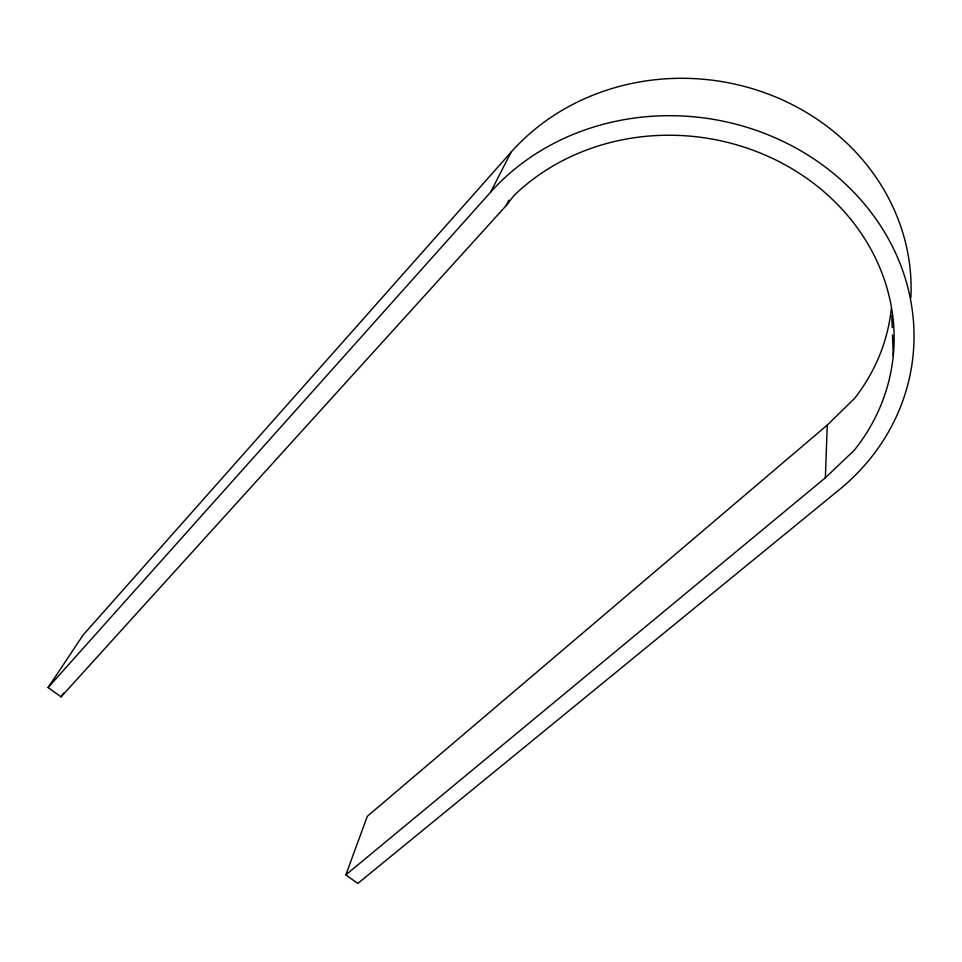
<?xml version="1.0" encoding="UTF-8"?>
<svg xmlns="http://www.w3.org/2000/svg" width="962" height="962" viewBox="0 0 962 962"><rect width="100%" height="100%" fill="white"/><g stroke="black" fill="none" stroke-linecap="round" stroke-linejoin="round"><path stroke-width="1.44" d="M825.372 477.789L854.196 450.336A218.602 196.056 8.6 0 0 812.253 182.335A218.602 196.056 8.6 0 0 514.117 195.418L506.277 205.495L61.075 696.861L48.1 687.565L490.62 192.147A237.494 213.095 8.6 0 1 837.012 176.407A237.494 213.095 8.6 0 1 839.309 489.682L357.792 883.465L345.851 874.867L825.372 477.789L827.248 425.084L854.569 398.376A206.89 188.78 7.1 0 0 891.353 308.441M345.851 874.867L367.304 816.329L827.248 425.084M506.277 205.495L508.874 200.084M490.62 192.147L511.062 152.2A224.759 205.159 7 0 1 765.608 93.073A224.759 205.159 7 0 1 910.87 297.811M61.075 696.861L63.528 693.085M48.1 687.565L83.105 635.052L511.062 152.2M891.822 315.837L892.255 327.657M892.52 335.029L893.265 355.7"/></g></svg>
